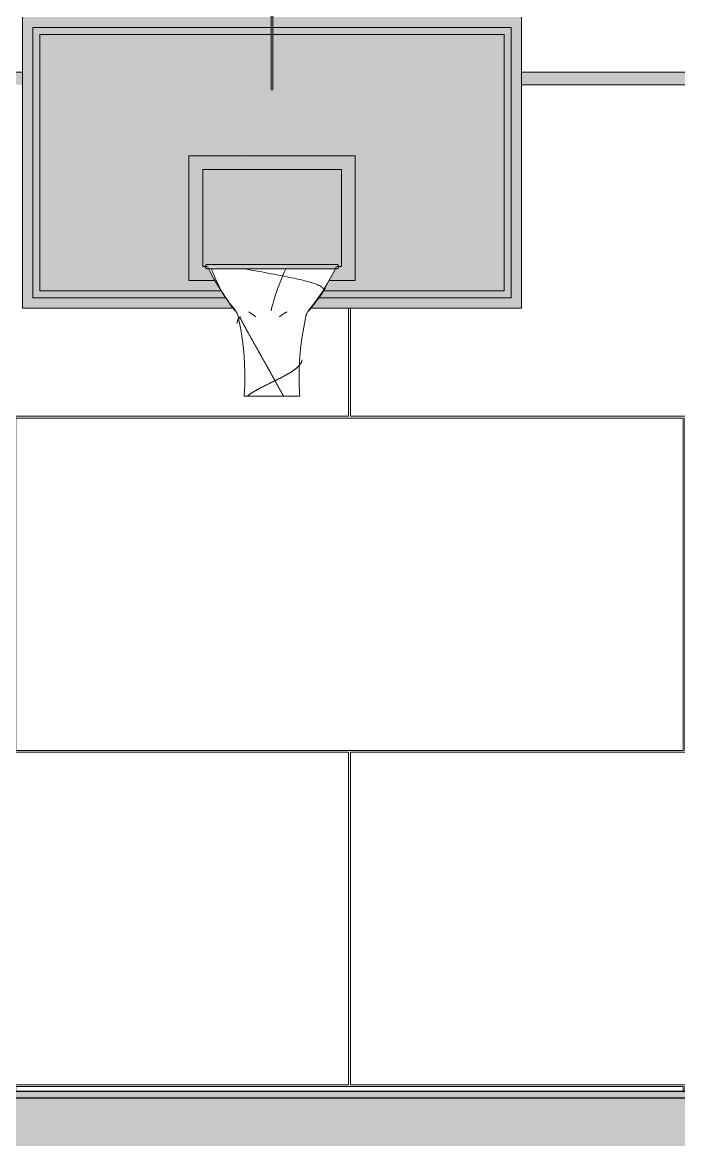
# Model space of a CAD drawing. Header units: inches. Extents: x 21380 to 98133, y -290 to 853.
# Drawn here: x 24920.6 to 25015.2, y -6 to 155.2 of the extents above; entities that cross this region are included whole.
import ezdxf

# ---------------------------------------------------------------- set-up
doc = ezdxf.new("R2010")
doc.units = ezdxf.units.IN
doc.header["$MEASUREMENT"] = 0
doc.linetypes.add('Grid Line 1_2_', pattern=[0.875, 0.5, -0.125, 0.125, -0.125])
for name, color, linetype, lineweight in [('A-FLOR', 192, 'Continuous', 9), ('A-FLOR-LEVL', 51, 'Continuous', 9), ('A-FLOR-PATT', 8, 'Continuous', 25), ('A-WALL', 113, 'Continuous', 9), ('A-WALL-PATT', 111, 'Continuous', 25), ('C-TOPO', 7, 'Continuous', 9), ('Q-SPCQ', 91, 'Continuous', 9), ('S-BEAM', 12, 'Continuous', 9)]:
    doc.layers.add(name, color=color, linetype=linetype, lineweight=lineweight)

# ---------------------------------------------------------------- blocks, each defined once
blk = doc.blocks.new('Struct_Xcel_Sports Complex_rvt-1-Building Section - East_West looking North')
at = {"layer": 'A-FLOR-PATT', "lineweight": 9}
h = blk.add_hatch(dxfattribs=at)
h.set_pattern_fill('FP_8', style=0, pattern_type=2)
h.set_pattern_definition([(50, (22097.104, 100.19), (55.0854, -4.81984), [5.76, -63.36]), (355, (22097.104, 100.19), (-10.6557, 57.7685), [4.608, -50.688]), (100.451, (22101.695, 99.787), (44.4295, 52.94866), [4.895, -53.848]), (46.184, (22097.104, 115.55), (81.9644, -12.7121), [8.64, -95.04]), (96.636, (22103.935, 114.49), (71.7815, 74.8124), [7.343, -80.772]), (351.184, (22097.1, 115.55), (71.782, 74.8124), [6.912, -76.032]), (21, (22104.784, 111.71), (45.84207, -30.92146), [5.76, -63.36]), (326, (22104.784, 111.71), (18.6871, 55.6915), [4.608, -50.688]), (71.451, (22108.605, 109.13), (64.5289, 24.7701), [4.895, -53.848]), (37.5, (22097.104, 100.189), (0.93389, 25.56682), [2.534, -47.539, 2.534, -48.922, -50.88]), (37.5, (22097.104, 100.189), (0.93389, 25.56682), [-101.53, 2.534, -48.346]), (7.5, (22097.104, 100.19), (20.20404, 30.2913), [2.534, -26.803, 2.534, -46.387, -19.392]), (7.5, (22097.104, 100.19), (20.20404, 30.2913), [-78.259, 2.534, -16.858]), (327.5, (22079.978, 100.19), (40.99778, -1.7324), [2.534, -16.666, 2.534, -57.37, -79.488]), (327.5, (22079.978, 100.19), (40.99778, -1.7324), [-79.104, 2.534, -76.954]), (317.5, (22072.298, 100.19), (44.78888, 7.68784), [2.534, -22.426, 2.534, -37.248, -56.448]), (317.5, (22072.298, 100.19), (44.78888, 7.68784), [-64.742, 2.534, -53.914])])
h.paths.add_polyline_path([(22772.64, -6), (26273.39, -6), (26273.39, 0), (22772.64, 0), (22772.64, -1.69)], flags=0)
at = {"layer": 'A-FLOR', "color": 250, "lineweight": 25}
blk.add_line((26273.39, 0), (22772.64, 0), dxfattribs=at)
blk = doc.blocks.new('FP_1-Building Section - East_West looking North')
at = {"layer": 'Q-SPCQ', "flags": 128}
for points in [[(24952.61, 101.31), (24952.68, 102.92), (24952.69, 104.52), (24952.64, 106.13), (24952.53, 107.73), (24952.35, 109.33), (24952.1, 110.91), (24951.79, 112.49), (24951.71, 112.85)], [(24961.5, 112.85), (24961.18, 111.28), (24960.92, 109.69), (24960.72, 108.1), (24960.59, 106.5), (24960.52, 104.89), (24960.52, 103.29), (24960.58, 101.68), (24960.61, 101.31)]]:
    blk.add_lwpolyline(points, dxfattribs=at)
blk = doc.blocks.new('FP_2-Building Section - East_West looking North')
at = {"layer": 'Q-SPCQ'}
for p, q in [((24951.6, 112.04), (24951.59, 112.01)), ((24951.59, 112.01), (24951.59, 111.97)), ((24951.59, 111.97), (24951.59, 111.94)), ((24951.59, 111.94), (24951.59, 111.91)), ((24951.59, 111.91), (24951.59, 111.87)), ((24951.59, 111.87), (24951.59, 111.84)), ((24951.59, 111.84), (24951.59, 111.81)), ((24951.59, 111.81), (24951.6, 111.77)), ((24951.61, 112.11), (24951.6, 112.07)), ((24951.6, 112.07), (24951.6, 112.04)), ((24951.62, 112.14), (24951.61, 112.11)), ((24951.63, 112.17), (24951.62, 112.14)), ((24951.64, 112.21), (24951.63, 112.17)), ((24951.65, 112.24), (24951.64, 112.21)), ((24951.67, 112.27), (24951.65, 112.24)), ((24951.68, 112.31), (24951.67, 112.27)), ((24951.7, 112.34), (24951.68, 112.31)), ((24951.72, 112.37), (24951.7, 112.34)), ((24951.74, 112.41), (24951.72, 112.37)), ((24951.76, 112.44), (24951.74, 112.41)), ((24951.78, 112.47), (24951.76, 112.44)), ((24951.81, 112.51), (24951.78, 112.47)), ((24951.83, 112.54), (24951.81, 112.51)), ((24951.86, 112.57), (24951.83, 112.54)), ((24951.89, 112.61), (24951.86, 112.57)), ((24951.92, 112.64), (24951.89, 112.61)), ((24951.92, 112.77), (24951.95, 112.71)), ((24951.95, 112.67), (24951.92, 112.64)), ((24951.98, 112.71), (24951.95, 112.67)), ((24951.95, 112.71), (24951.99, 112.64)), ((24952.01, 112.74), (24951.98, 112.71)), ((24951.99, 112.64), (24952.02, 112.57)), ((24952.05, 112.77), (24952.01, 112.74)), ((24952.02, 112.57), (24952.06, 112.51)), ((24952.06, 112.51), (24952.09, 112.44)), ((24952.09, 112.44), (24952.13, 112.38)), ((24952.13, 112.38), (24952.16, 112.31)), ((24952.16, 112.31), (24952.2, 112.24)), ((24952.2, 112.24), (24952.23, 112.18)), ((24952.23, 112.18), (24952.27, 112.11)), ((24952.27, 112.11), (24952.3, 112.04)), ((24952.3, 112.04), (24952.34, 111.98)), ((24952.34, 111.98), (24952.37, 111.91)), ((24952.37, 111.91), (24952.41, 111.84)), ((24952.41, 111.84), (24952.44, 111.77)), ((24952.44, 111.77), (24952.48, 111.71)), ((24952.48, 111.71), (24952.52, 111.64)), ((24952.52, 111.64), (24952.55, 111.57)), ((24952.55, 111.57), (24952.59, 111.51)), ((24952.59, 111.51), (24952.62, 111.44)), ((24952.62, 111.44), (24952.66, 111.37)), ((24952.66, 111.37), (24952.7, 111.31)), ((24952.7, 111.31), (24952.73, 111.24)), ((24952.73, 111.24), (24952.77, 111.17)), ((24952.77, 111.17), (24952.81, 111.11)), ((24952.81, 111.11), (24952.84, 111.04)), ((24952.84, 111.04), (24952.88, 110.97)), ((24952.88, 110.97), (24952.92, 110.9)), ((24952.92, 110.9), (24952.95, 110.84)), ((24952.95, 110.84), (24952.99, 110.77)), ((24952.99, 110.77), (24953.03, 110.7)), ((24953.03, 110.7), (24953.06, 110.64)), ((24953.06, 110.64), (24953.1, 110.57)), ((24953.1, 110.57), (24953.14, 110.5)), ((24953.14, 110.5), (24953.18, 110.43)), ((24953.18, 110.43), (24953.21, 110.37)), ((24953.21, 110.37), (24953.25, 110.3)), ((24953.25, 110.3), (24953.29, 110.23)), ((24953.29, 110.23), (24953.33, 110.17)), ((24953.33, 110.17), (24953.36, 110.1)), ((24953.36, 110.1), (24953.4, 110.03)), ((24953.4, 110.03), (24953.44, 109.96)), ((24953.44, 109.96), (24953.48, 109.9)), ((24953.48, 109.9), (24953.51, 109.83)), ((24953.51, 109.83), (24953.55, 109.76)), ((24953.55, 109.76), (24953.59, 109.69)), ((24953.59, 109.69), (24953.63, 109.63)), ((24953.63, 109.63), (24953.67, 109.56)), ((24953.67, 109.56), (24953.7, 109.49)), ((24953.7, 109.49), (24953.74, 109.42)), ((24953.74, 109.42), (24953.78, 109.36)), ((24953.78, 109.36), (24953.82, 109.29)), ((24953.82, 109.29), (24953.86, 109.22)), ((24953.86, 109.22), (24953.89, 109.15)), ((24953.89, 109.15), (24953.93, 109.09)), ((24953.93, 109.09), (24953.97, 109.02)), ((24953.97, 109.02), (24954.01, 108.95)), ((24954.01, 108.95), (24954.05, 108.88)), ((24954.05, 108.88), (24954.08, 108.82)), ((24954.08, 108.82), (24954.12, 108.75)), ((24954.12, 108.75), (24954.16, 108.68)), ((24954.16, 108.68), (24954.2, 108.61)), ((24954.2, 108.61), (24954.24, 108.54)), ((24954.24, 108.54), (24954.27, 108.48)), ((24954.27, 108.48), (24954.31, 108.41)), ((24954.31, 108.41), (24954.35, 108.34)), ((24954.35, 108.34), (24954.39, 108.27)), ((24954.39, 108.27), (24954.43, 108.21)), ((24954.43, 108.21), (24954.46, 108.14)), ((24954.46, 108.14), (24954.5, 108.07)), ((24954.5, 108.07), (24954.54, 108)), ((24954.54, 108), (24954.58, 107.94)), ((24954.58, 107.94), (24954.62, 107.87)), ((24954.62, 107.87), (24954.66, 107.8)), ((24954.66, 107.8), (24954.69, 107.73)), ((24954.69, 107.73), (24954.73, 107.66)), ((24954.73, 107.66), (24954.77, 107.6)), ((24954.77, 107.6), (24954.81, 107.53)), ((24954.81, 107.53), (24954.85, 107.46)), ((24954.85, 107.46), (24954.88, 107.39)), ((24954.88, 107.39), (24954.92, 107.32)), ((24954.92, 107.32), (24954.96, 107.26)), ((24954.96, 107.26), (24955, 107.19)), ((24955, 107.19), (24955.04, 107.12)), ((24955.04, 107.12), (24955.08, 107.05)), ((24955.08, 107.05), (24955.11, 106.98)), ((24955.11, 106.98), (24955.15, 106.92)), ((24955.15, 106.92), (24955.19, 106.85)), ((24955.19, 106.85), (24955.23, 106.78)), ((24955.23, 106.78), (24955.27, 106.71)), ((24955.27, 106.71), (24955.3, 106.65)), ((24955.3, 106.65), (24955.34, 106.58)), ((24955.34, 106.58), (24955.38, 106.51)), ((24955.38, 106.51), (24955.42, 106.44)), ((24955.42, 106.44), (24955.46, 106.37)), ((24960.92, 106.45), (24960.91, 106.41)), ((24960.93, 106.52), (24960.92, 106.48)), ((24960.92, 106.48), (24960.92, 106.45)), ((24960.93, 106.55), (24960.93, 106.52)), ((24955.46, 106.37), (24955.49, 106.31)), ((24955.49, 106.31), (24955.53, 106.24)), ((24955.53, 106.24), (24955.57, 106.17)), ((24955.57, 106.17), (24955.61, 106.1)), ((24955.61, 106.1), (24955.65, 106.03)), ((24955.65, 106.03), (24955.68, 105.97)), ((24955.68, 105.97), (24955.72, 105.9)), ((24955.72, 105.9), (24955.76, 105.83)), ((24955.76, 105.83), (24955.8, 105.76)), ((24955.8, 105.76), (24955.84, 105.69)), ((24955.84, 105.69), (24955.87, 105.62)), ((24955.87, 105.62), (24955.91, 105.56)), ((24955.91, 105.56), (24955.95, 105.49)), ((24955.95, 105.49), (24955.99, 105.42)), ((24955.99, 105.42), (24956.03, 105.35)), ((24956.03, 105.35), (24956.06, 105.28)), ((24956.06, 105.28), (24956.1, 105.22)), ((24956.1, 105.22), (24956.14, 105.15)), ((24956.14, 105.15), (24956.18, 105.08)), ((24956.18, 105.08), (24956.22, 105.01)), ((24956.22, 105.01), (24956.25, 104.94)), ((24956.25, 104.94), (24956.29, 104.88)), ((24956.29, 104.88), (24956.33, 104.81)), ((24959.41, 104.81), (24959.35, 104.78)), ((24959.46, 104.85), (24959.41, 104.81)), ((24959.51, 104.88), (24959.46, 104.85)), ((24959.57, 104.92), (24959.51, 104.88)), ((24959.62, 104.95), (24959.57, 104.92)), ((24959.67, 104.99), (24959.62, 104.95)), ((24959.72, 105.02), (24959.67, 104.99)), ((24959.77, 105.06), (24959.72, 105.02)), ((24959.81, 105.09), (24959.77, 105.06)), ((24959.86, 105.13), (24959.81, 105.09)), ((24959.91, 105.16), (24959.86, 105.13)), ((24959.95, 105.2), (24959.91, 105.16)), ((24960, 105.23), (24959.95, 105.2)), ((24960.04, 105.26), (24960, 105.23)), ((24960.08, 105.3), (24960.04, 105.26)), ((24960.13, 105.33), (24960.08, 105.3)), ((24960.17, 105.37), (24960.13, 105.33)), ((24960.21, 105.4), (24960.17, 105.37)), ((24960.25, 105.44), (24960.21, 105.4)), ((24960.28, 105.47), (24960.25, 105.44)), ((24960.32, 105.51), (24960.28, 105.47)), ((24960.36, 105.54), (24960.32, 105.51)), ((24960.39, 105.58), (24960.36, 105.54)), ((24960.43, 105.61), (24960.39, 105.58)), ((24960.46, 105.65), (24960.43, 105.61)), ((24960.49, 105.68), (24960.46, 105.65)), ((24960.52, 105.72), (24960.49, 105.68)), ((24960.55, 105.75), (24960.52, 105.72)), ((24960.58, 105.79), (24960.55, 105.75)), ((24960.61, 105.82), (24960.58, 105.79)), ((24960.63, 105.86), (24960.61, 105.82)), ((24960.66, 105.89), (24960.63, 105.86)), ((24960.68, 105.93), (24960.66, 105.89)), ((24960.71, 105.96), (24960.68, 105.93)), ((24960.73, 105.99), (24960.71, 105.96)), ((24960.75, 106.03), (24960.73, 105.99)), ((24960.77, 106.06), (24960.75, 106.03)), ((24960.79, 106.1), (24960.77, 106.06)), ((24960.81, 106.13), (24960.79, 106.1)), ((24960.83, 106.17), (24960.81, 106.13)), ((24960.84, 106.2), (24960.83, 106.17)), ((24960.86, 106.24), (24960.84, 106.2)), ((24960.87, 106.27), (24960.86, 106.24)), ((24960.88, 106.31), (24960.87, 106.27)), ((24960.89, 106.34), (24960.88, 106.31)), ((24960.9, 106.38), (24960.89, 106.34)), ((24960.91, 106.41), (24960.9, 106.38)), ((24956.39, 103.21), (24956.32, 103.18)), ((24956.33, 104.81), (24956.37, 104.74)), ((24956.37, 104.74), (24956.4, 104.67)), ((24956.46, 103.25), (24956.39, 103.21)), ((24956.4, 104.67), (24956.44, 104.6)), ((24956.44, 104.6), (24956.48, 104.54)), ((24956.53, 103.28), (24956.46, 103.25)), ((24956.48, 104.54), (24956.52, 104.47)), ((24956.52, 104.47), (24956.56, 104.4)), ((24956.61, 103.32), (24956.53, 103.28)), ((24956.56, 104.4), (24956.59, 104.33)), ((24956.59, 104.33), (24956.63, 104.26)), ((24956.68, 103.35), (24956.61, 103.32)), ((24956.63, 104.26), (24956.67, 104.19)), ((24956.67, 104.19), (24956.71, 104.13)), ((24956.75, 103.39), (24956.68, 103.35)), ((24956.71, 104.13), (24956.74, 104.06)), ((24956.74, 104.06), (24956.78, 103.99)), ((24956.82, 103.42), (24956.75, 103.39)), ((24956.78, 103.99), (24956.82, 103.92)), ((24956.82, 103.92), (24956.86, 103.85)), ((24956.89, 103.46), (24956.82, 103.42)), ((24956.86, 103.85), (24956.9, 103.79)), ((24956.96, 103.49), (24956.89, 103.46)), ((24956.9, 103.79), (24956.93, 103.72)), ((24956.93, 103.72), (24956.97, 103.65)), ((24957.03, 103.53), (24956.96, 103.49)), ((24956.97, 103.65), (24957.01, 103.58)), ((24957.01, 103.58), (24957.05, 103.51)), ((24957.1, 103.56), (24957.03, 103.53)), ((24957.05, 103.51), (24957.08, 103.45)), ((24957.08, 103.45), (24957.12, 103.38)), ((24957.17, 103.59), (24957.1, 103.56)), ((24957.12, 103.38), (24957.16, 103.31)), ((24957.16, 103.31), (24957.2, 103.24)), ((24957.24, 103.63), (24957.17, 103.59)), ((24957.2, 103.24), (24957.23, 103.17)), ((24957.31, 103.66), (24957.24, 103.63)), ((24957.38, 103.7), (24957.31, 103.66)), ((24957.45, 103.73), (24957.38, 103.7)), ((24957.52, 103.77), (24957.45, 103.73)), ((24957.59, 103.8), (24957.52, 103.77)), ((24957.66, 103.84), (24957.59, 103.8)), ((24957.73, 103.87), (24957.66, 103.84)), ((24957.8, 103.91), (24957.73, 103.87)), ((24957.86, 103.94), (24957.8, 103.91)), ((24957.93, 103.98), (24957.86, 103.94)), ((24958, 104.01), (24957.93, 103.98)), ((24958.07, 104.05), (24958, 104.01)), ((24958.13, 104.08), (24958.07, 104.05)), ((24958.2, 104.12), (24958.13, 104.08)), ((24958.26, 104.15), (24958.2, 104.12)), ((24958.33, 104.19), (24958.26, 104.15)), ((24958.39, 104.22), (24958.33, 104.19)), ((24958.46, 104.26), (24958.39, 104.22)), ((24958.52, 104.29), (24958.46, 104.26)), ((24958.58, 104.33), (24958.52, 104.29)), ((24958.65, 104.36), (24958.58, 104.33)), ((24958.71, 104.4), (24958.65, 104.36)), ((24958.77, 104.43), (24958.71, 104.4)), ((24958.83, 104.46), (24958.77, 104.43)), ((24958.89, 104.5), (24958.83, 104.46)), ((24958.95, 104.53), (24958.89, 104.5)), ((24959.01, 104.57), (24958.95, 104.53)), ((24959.07, 104.6), (24959.01, 104.57)), ((24959.13, 104.64), (24959.07, 104.6)), ((24959.19, 104.67), (24959.13, 104.64)), ((24959.24, 104.71), (24959.19, 104.67)), ((24959.3, 104.74), (24959.24, 104.71)), ((24959.35, 104.78), (24959.3, 104.74)), ((24953.45, 101.61), (24953.4, 101.58)), ((24953.5, 101.65), (24953.45, 101.61)), ((24953.55, 101.68), (24953.5, 101.65)), ((24953.61, 101.72), (24953.55, 101.68)), ((24953.66, 101.75), (24953.61, 101.72)), ((24953.71, 101.79), (24953.66, 101.75)), ((24953.77, 101.82), (24953.71, 101.79)), ((24953.83, 101.86), (24953.77, 101.82)), ((24953.88, 101.89), (24953.83, 101.86)), ((24953.94, 101.93), (24953.88, 101.89)), ((24954, 101.96), (24953.94, 101.93)), ((24954.06, 102), (24954, 101.96)), ((24954.11, 102.03), (24954.06, 102)), ((24954.17, 102.06), (24954.11, 102.03)), ((24954.23, 102.1), (24954.17, 102.06)), ((24954.3, 102.13), (24954.23, 102.1)), ((24954.36, 102.17), (24954.3, 102.13)), ((24954.42, 102.2), (24954.36, 102.17)), ((24954.48, 102.24), (24954.42, 102.2)), ((24954.55, 102.27), (24954.48, 102.24)), ((24954.61, 102.31), (24954.55, 102.27)), ((24954.67, 102.34), (24954.61, 102.31)), ((24954.74, 102.38), (24954.67, 102.34)), ((24954.8, 102.41), (24954.74, 102.38)), ((24954.87, 102.45), (24954.8, 102.41)), ((24954.94, 102.48), (24954.87, 102.45)), ((24955, 102.52), (24954.94, 102.48)), ((24955.07, 102.55), (24955, 102.52)), ((24955.14, 102.59), (24955.07, 102.55)), ((24955.2, 102.62), (24955.14, 102.59)), ((24955.27, 102.66), (24955.2, 102.62)), ((24955.34, 102.69), (24955.27, 102.66)), ((24955.41, 102.73), (24955.34, 102.69)), ((24955.48, 102.76), (24955.41, 102.73)), ((24955.55, 102.79), (24955.48, 102.76)), ((24955.62, 102.83), (24955.55, 102.79)), ((24955.69, 102.86), (24955.62, 102.83)), ((24955.76, 102.9), (24955.69, 102.86)), ((24955.83, 102.93), (24955.76, 102.9)), ((24955.9, 102.97), (24955.83, 102.93)), ((24955.97, 103), (24955.9, 102.97)), ((24956.04, 103.04), (24955.97, 103)), ((24956.11, 103.07), (24956.04, 103.04)), ((24956.18, 103.11), (24956.11, 103.07)), ((24956.25, 103.14), (24956.18, 103.11)), ((24956.32, 103.18), (24956.25, 103.14)), ((24957.23, 103.17), (24957.27, 103.1)), ((24957.27, 103.1), (24957.31, 103.04)), ((24957.31, 103.04), (24957.35, 102.97)), ((24957.35, 102.97), (24957.38, 102.9)), ((24957.38, 102.9), (24957.42, 102.83)), ((24957.42, 102.83), (24957.46, 102.76)), ((24957.46, 102.76), (24957.5, 102.7)), ((24957.5, 102.7), (24957.53, 102.63)), ((24957.53, 102.63), (24957.57, 102.56)), ((24957.57, 102.56), (24957.61, 102.49)), ((24957.61, 102.49), (24957.65, 102.42)), ((24957.65, 102.42), (24957.68, 102.36)), ((24957.68, 102.36), (24957.72, 102.29)), ((24957.72, 102.29), (24957.76, 102.22)), ((24957.76, 102.22), (24957.8, 102.15)), ((24957.8, 102.15), (24957.84, 102.08)), ((24957.84, 102.08), (24957.87, 102.02)), ((24957.87, 102.02), (24957.91, 101.95)), ((24957.91, 101.95), (24957.95, 101.88)), ((24957.95, 101.88), (24957.99, 101.81)), ((24957.99, 101.81), (24958.02, 101.74)), ((24958.02, 101.74), (24958.06, 101.68)), ((24958.06, 101.68), (24958.1, 101.61)), ((24958.1, 101.61), (24958.13, 101.54)), ((24953.12, 101.37), (24953.07, 101.34)), ((24953.16, 101.4), (24953.12, 101.37)), ((24953.21, 101.44), (24953.16, 101.4)), ((24953.25, 101.47), (24953.21, 101.44)), ((24953.3, 101.51), (24953.25, 101.47)), ((24953.35, 101.54), (24953.3, 101.51)), ((24953.4, 101.58), (24953.35, 101.54)), ((24958.13, 101.54), (24958.17, 101.47)), ((24958.17, 101.47), (24958.21, 101.4)), ((24958.21, 101.4), (24958.25, 101.34))]:
    blk.add_line(p, q, dxfattribs=at)
blk = doc.blocks.new('FP_3-Building Section - East_West looking North')
at = {"layer": 'Q-SPCQ', "flags": 128}
for points in [[(24951.32, 113.66), (24950.49, 114.73), (24949.71, 115.84), (24948.97, 116.97), (24948.28, 118.14), (24947.63, 119.33), (24947.29, 120)], [(24965.92, 120), (24965.3, 118.8), (24964.63, 117.62), (24963.92, 116.46), (24963.16, 115.34), (24962.36, 114.25), (24961.89, 113.66)]]:
    blk.add_lwpolyline(points, dxfattribs=at)
blk = doc.blocks.new('FP_4-Building Section - East_West looking North')
at = {"layer": 'Q-SPCQ'}
for p, q in [((24947.87, 119.7), (24947.91, 119.59)), ((24947.91, 119.59), (24948.05, 119.21)), ((24952.91, 119.63), (24952.47, 119.71)), ((24953.35, 119.55), (24952.91, 119.63)), ((24953.79, 119.46), (24953.35, 119.55)), ((24954.23, 119.38), (24953.79, 119.46)), ((24954.68, 119.3), (24954.23, 119.38)), ((24958.54, 119.59), (24958.38, 119.21)), ((24958.6, 119.71), (24958.54, 119.59)), ((24948.05, 119.21), (24948.2, 118.84)), ((24948.2, 118.84), (24948.36, 118.47)), ((24948.36, 118.47), (24948.52, 118.11)), ((24948.52, 118.11), (24948.69, 117.75)), ((24948.69, 117.75), (24948.87, 117.38)), ((24955.13, 119.22), (24954.68, 119.3)), ((24955.58, 119.14), (24955.13, 119.22)), ((24956.02, 119.05), (24955.58, 119.14)), ((24956.47, 118.97), (24956.02, 119.05)), ((24956.9, 118.89), (24956.47, 118.97)), ((24957.34, 118.81), (24956.9, 118.89)), ((24957.77, 118.73), (24957.34, 118.81)), ((24957.77, 117.75), (24957.63, 117.38)), ((24958.19, 118.65), (24957.77, 118.73)), ((24957.91, 118.11), (24957.77, 117.75)), ((24958.06, 118.47), (24957.91, 118.11)), ((24958.22, 118.84), (24958.06, 118.47)), ((24958.6, 118.56), (24958.19, 118.65)), ((24958.38, 119.21), (24958.22, 118.84)), ((24959, 118.48), (24958.6, 118.56)), ((24959.4, 118.4), (24959, 118.48)), ((24959.78, 118.32), (24959.4, 118.4)), ((24960.15, 118.24), (24959.78, 118.32)), ((24960.5, 118.16), (24960.15, 118.24)), ((24960.85, 118.08), (24960.5, 118.16)), ((24961.18, 118), (24960.85, 118.08)), ((24961.49, 117.92), (24961.18, 118)), ((24961.79, 117.84), (24961.49, 117.92)), ((24962.07, 117.76), (24961.79, 117.84)), ((24962.33, 117.68), (24962.07, 117.76)), ((24948.87, 117.38), (24949.05, 117.03)), ((24949.05, 117.03), (24949.24, 116.67)), ((24949.24, 116.67), (24949.44, 116.32)), ((24949.44, 116.32), (24949.65, 115.97)), ((24957.24, 116.32), (24957.12, 115.97)), ((24957.36, 116.67), (24957.24, 116.32)), ((24957.49, 117.03), (24957.36, 116.67)), ((24957.63, 117.38), (24957.49, 117.03)), ((24962.58, 117.6), (24962.33, 117.68)), ((24962.81, 117.52), (24962.58, 117.6)), ((24963.02, 117.44), (24962.81, 117.52)), ((24963.21, 117.36), (24963.02, 117.44)), ((24963.38, 117.28), (24963.21, 117.36)), ((24963.54, 117.2), (24963.38, 117.28)), ((24963.67, 117.12), (24963.54, 117.2)), ((24963.87, 116.23), (24963.64, 115.89)), ((24963.79, 117.05), (24963.67, 117.12)), ((24963.88, 116.97), (24963.79, 117.05)), ((24964.09, 116.57), (24963.87, 116.23)), ((24963.95, 116.89), (24963.88, 116.97)), ((24964.01, 116.81), (24963.95, 116.89)), ((24964.04, 116.73), (24964.01, 116.81)), ((24964.06, 116.65), (24964.04, 116.73)), ((24964.04, 116.5), (24964.06, 116.58)), ((24964.06, 116.58), (24964.06, 116.65)), ((24964.31, 116.92), (24964.09, 116.57)), ((24949.65, 115.97), (24949.86, 115.62)), ((24949.86, 115.62), (24950.08, 115.28)), ((24950.08, 115.28), (24950.31, 114.94)), ((24950.31, 114.94), (24950.54, 114.6)), ((24950.54, 114.6), (24950.78, 114.27)), ((24956.71, 114.6), (24956.62, 114.27)), ((24956.8, 114.94), (24956.71, 114.6)), ((24956.9, 115.28), (24956.8, 114.94)), ((24957.01, 115.62), (24956.9, 115.28)), ((24957.12, 115.97), (24957.01, 115.62)), ((24962.67, 114.57), (24962.42, 114.25)), ((24962.92, 114.9), (24962.67, 114.57)), ((24963.16, 115.23), (24962.92, 114.9)), ((24963.4, 115.56), (24963.16, 115.23)), ((24963.64, 115.89), (24963.4, 115.56)), ((24950.78, 114.27), (24951.03, 113.94)), ((24951.03, 113.94), (24951.28, 113.61)), ((24956.54, 113.94), (24956.47, 113.61)), ((24956.62, 114.27), (24956.54, 113.94)), ((24962.16, 113.92), (24961.9, 113.61)), ((24962.42, 114.25), (24962.16, 113.92))]:
    blk.add_line(p, q, dxfattribs=at)
blk = doc.blocks.new('FP_5-Building Section - East_West looking North')
at = {"layer": 'Q-SPCQ', "flags": 128}
for points in [[(24951.71, 112.85), (24951.69, 112.93), (24951.67, 113), (24951.65, 113.08), (24951.62, 113.15), (24951.59, 113.23), (24951.55, 113.3), (24951.52, 113.37), (24951.48, 113.44), (24951.43, 113.51), (24951.39, 113.57), (24951.34, 113.64), (24951.32, 113.66)], [(24961.89, 113.66), (24961.84, 113.6), (24961.8, 113.53), (24961.75, 113.47), (24961.71, 113.4), (24961.67, 113.33), (24961.64, 113.26), (24961.61, 113.18), (24961.58, 113.11), (24961.55, 113.03), (24961.53, 112.96), (24961.51, 112.88), (24961.5, 112.85)]]:
    blk.add_lwpolyline(points, dxfattribs=at)
blk = doc.blocks.new('FP_6-Building Section - East_West looking North')
at = {"layer": 'Q-SPCQ'}
for p, q in [((24953.26, 113.45), (24953.28, 113.44)), ((24953.28, 113.44), (24953.3, 113.43)), ((24953.3, 113.43), (24953.32, 113.41)), ((24953.32, 113.41), (24953.34, 113.4)), ((24953.34, 113.4), (24953.36, 113.39)), ((24953.36, 113.39), (24953.38, 113.38)), ((24953.38, 113.38), (24953.4, 113.37)), ((24953.4, 113.37), (24953.42, 113.35)), ((24953.42, 113.35), (24953.44, 113.34)), ((24953.44, 113.34), (24953.46, 113.33)), ((24953.46, 113.33), (24953.48, 113.32)), ((24953.48, 113.32), (24953.51, 113.3)), ((24953.51, 113.3), (24953.53, 113.29)), ((24953.53, 113.29), (24953.55, 113.28)), ((24953.55, 113.28), (24953.57, 113.26)), ((24953.57, 113.26), (24953.59, 113.25)), ((24953.59, 113.25), (24953.61, 113.24)), ((24953.61, 113.24), (24953.62, 113.22)), ((24953.62, 113.22), (24953.64, 113.21)), ((24953.64, 113.21), (24953.66, 113.2)), ((24953.66, 113.2), (24953.68, 113.19)), ((24953.68, 113.19), (24953.7, 113.17)), ((24953.7, 113.17), (24953.72, 113.16)), ((24953.72, 113.16), (24953.74, 113.14)), ((24953.74, 113.14), (24953.76, 113.13)), ((24953.76, 113.13), (24953.78, 113.12)), ((24953.78, 113.12), (24953.8, 113.1)), ((24953.8, 113.1), (24953.82, 113.09)), ((24953.82, 113.09), (24953.84, 113.08)), ((24953.84, 113.08), (24953.86, 113.06)), ((24953.86, 113.06), (24953.88, 113.05)), ((24953.88, 113.05), (24953.89, 113.03)), ((24953.89, 113.03), (24953.91, 113.02)), ((24953.91, 113.02), (24953.93, 113.01)), ((24953.93, 113.01), (24953.95, 112.99)), ((24953.95, 112.99), (24953.97, 112.98)), ((24953.97, 112.98), (24953.99, 112.96)), ((24953.99, 112.96), (24954.01, 112.95)), ((24954.01, 112.95), (24954.02, 112.93)), ((24954.02, 112.93), (24954.04, 112.92)), ((24954.04, 112.92), (24954.06, 112.91)), ((24954.06, 112.91), (24954.08, 112.89)), ((24954.08, 112.89), (24954.1, 112.88)), ((24954.1, 112.88), (24954.12, 112.86)), ((24957.83, 112.89), (24957.81, 112.87)), ((24957.85, 112.9), (24957.83, 112.89)), ((24957.87, 112.91), (24957.85, 112.9)), ((24957.89, 112.93), (24957.87, 112.91)), ((24957.91, 112.94), (24957.89, 112.93)), ((24957.93, 112.96), (24957.91, 112.94)), ((24957.95, 112.97), (24957.93, 112.96)), ((24957.97, 112.98), (24957.95, 112.97)), ((24957.99, 113), (24957.97, 112.98)), ((24958.01, 113.01), (24957.99, 113)), ((24958.03, 113.02), (24958.01, 113.01)), ((24958.05, 113.04), (24958.03, 113.02)), ((24958.07, 113.05), (24958.05, 113.04)), ((24958.09, 113.06), (24958.07, 113.05)), ((24958.11, 113.08), (24958.09, 113.06)), ((24958.13, 113.09), (24958.11, 113.08)), ((24958.15, 113.1), (24958.13, 113.09)), ((24958.17, 113.12), (24958.15, 113.1)), ((24958.19, 113.13), (24958.17, 113.12)), ((24958.21, 113.14), (24958.19, 113.13)), ((24958.23, 113.16), (24958.21, 113.14)), ((24958.25, 113.17), (24958.23, 113.16)), ((24958.27, 113.18), (24958.25, 113.17)), ((24958.29, 113.2), (24958.27, 113.18)), ((24958.31, 113.21), (24958.29, 113.2)), ((24958.33, 113.22), (24958.31, 113.21)), ((24958.35, 113.23), (24958.33, 113.22)), ((24958.37, 113.25), (24958.35, 113.23)), ((24958.39, 113.26), (24958.37, 113.25)), ((24958.41, 113.27), (24958.39, 113.26)), ((24958.43, 113.28), (24958.41, 113.27)), ((24958.46, 113.3), (24958.43, 113.28)), ((24958.48, 113.31), (24958.46, 113.3)), ((24958.5, 113.32), (24958.48, 113.31)), ((24958.52, 113.33), (24958.5, 113.32)), ((24958.54, 113.34), (24958.52, 113.33)), ((24958.56, 113.36), (24958.54, 113.34)), ((24958.58, 113.37), (24958.56, 113.36)), ((24958.6, 113.38), (24958.58, 113.37)), ((24958.63, 113.39), (24958.6, 113.38)), ((24958.65, 113.4), (24958.63, 113.39)), ((24958.67, 113.42), (24958.65, 113.4)), ((24958.69, 113.43), (24958.67, 113.42)), ((24958.71, 113.44), (24958.69, 113.43)), ((24958.74, 113.45), (24958.71, 113.44)), ((24954.12, 112.86), (24954.13, 112.85)), ((24954.13, 112.85), (24954.15, 112.83)), ((24954.15, 112.83), (24954.17, 112.82)), ((24954.17, 112.82), (24954.19, 112.8)), ((24954.19, 112.8), (24954.2, 112.79)), ((24954.2, 112.79), (24954.22, 112.77)), ((24957.7, 112.79), (24957.68, 112.77)), ((24957.71, 112.8), (24957.7, 112.79)), ((24957.73, 112.82), (24957.71, 112.8)), ((24957.75, 112.83), (24957.73, 112.82)), ((24957.77, 112.85), (24957.75, 112.83)), ((24957.79, 112.86), (24957.77, 112.85)), ((24957.81, 112.87), (24957.79, 112.86))]:
    blk.add_line(p, q, dxfattribs=at)
blk = doc.blocks.new('Basketball_Backstop-Performance_Sports_Systems-3103-Ceiling_Hung - 27_-0_ to 27_-11 7_8_-652462-Building Section - East_West looking North')
at = {"layer": 'Q-SPCQ'}
h = blk.add_hatch(color=256, dxfattribs=at)
h.paths.add_polyline_path([(24956.61, 208.89), (24956.55, 209.06), (24956.55, 209.01), (24956.61, 208.9)], flags=0)
h.paths.add_polyline_path([(24956.61, 145.86), (24956.55, 208.89), (24956.49, 208.88), (24956.55, 145.88), (24956.58, 145.86)], flags=0)
for points in [[(24956.61, 145.86), (24956.72, 145.96), (24956.74, 146.07), (24956.67, 208.89), (24956.61, 208.88), (24956.61, 149.67)], [(24965.99, 120), (24966.19, 120.16), (24965.93, 120.27), (24965.49, 120.31), (24964.66, 120.26), (24961.75, 120.28), (24960.27, 120.29), (24959.58, 120.31), (24957.69, 120.26), (24955.6, 120.31), (24953.41, 120.28), (24951.5, 120.31), (24948.93, 120.3), (24947.28, 120.27), (24947.02, 120.16), (24947.28, 120), (24965.93, 120)], [(24957.61, 119.69), (24960.52, 119.71), (24961.7, 119.69), (24965.28, 119.69), (24965.93, 119.73), (24966.19, 119.84), (24965.93, 120), (24947.11, 119.91), (24947.11, 119.8), (24947.28, 119.73), (24947.78, 119.69), (24948.47, 119.74), (24951.5, 119.72), (24953.36, 119.7), (24953.63, 119.69), (24955.89, 119.73), (24957.56, 119.69)]]:
    blk.add_hatch(color=256, dxfattribs=at).paths.add_polyline_path(points, flags=0)
h = blk.add_hatch(color=256, dxfattribs=at)
h.paths.add_polyline_path([(24992.61, 114), (24992.61, 156), (24956.74, 156), (24956.74, 154.5), (24991.11, 154.5), (24991.11, 115.5), (24963.2, 115.49), (24962.18, 114), (24977.82, 114)], flags=0)
h.paths.add_polyline_path([(24925.18, 114), (24951.08, 114), (24949.91, 115.5), (24922.11, 115.5), (24922.11, 154.5), (24956.49, 154.56), (24956.49, 156), (24920.61, 156), (24920.61, 114)], flags=0)
h = blk.add_hatch(color=256, dxfattribs=at)
h.paths.add_polyline_path([(24922.11, 115.5), (24950, 115.5), (24949.19, 116.5), (24923.11, 116.5), (24923.11, 153.5), (24956.49, 153.5), (24956.49, 154.5), (24922.11, 154.5), (24922.11, 135.02)], flags=0)
h.paths.add_polyline_path([(24964.44, 115.5), (24991.11, 115.5), (24991.11, 154.5), (24956.74, 154.5), (24956.74, 153.5), (24990.11, 153.5), (24990.11, 116.5), (24963.92, 116.5), (24963.21, 115.5), (24964.22, 115.5)], flags=0)
h.paths.add_polyline_path([(24965.92, 118), (24968.61, 118), (24968.61, 136), (24944.61, 136), (24944.61, 118), (24948.41, 118.01), (24947.36, 119.72), (24947.11, 119.8), (24947.02, 119.84), (24947.11, 120), (24946.61, 120), (24946.61, 134), (24966.61, 134), (24966.61, 120), (24966.05, 119.95), (24966.19, 119.84), (24965.69, 119.58), (24964.88, 118), (24965.85, 118)], flags=0)
h = blk.add_hatch(color=256, dxfattribs=at)
h.paths.add_polyline_path([(24963.92, 116.5), (24990.11, 116.5), (24990.11, 153.5), (24956.74, 153.5), (24956.67, 145.88), (24956.55, 145.88), (24956.49, 146.07), (24956.49, 153.5), (24923.11, 153.5), (24923.11, 116.5), (24949.29, 116.5), (24948.78, 117.35), (24948.41, 118), (24944.61, 118), (24944.61, 136), (24968.61, 136), (24968.61, 118), (24964.76, 117.94), (24964.02, 116.63)], flags=0)
h.paths.add_polyline_path([(24966.61, 120), (24966.61, 134), (24946.61, 134), (24946.61, 120), (24947.11, 120.09), (24947.11, 120.2), (24947.53, 120.29), (24948.54, 120.31), (24960.51, 120.31), (24965.99, 120.24), (24966.14, 120.12), (24966.06, 120), (24966.19, 120)], flags=0)
for p, q in [((24956.49, 208.89), (24956.49, 145.46)), ((24956.74, 145.46), (24956.74, 208.89)), ((24920.61, 156), (24920.61, 114)), ((24992.61, 114), (24992.61, 156)), ((24922.11, 115.5), (24922.11, 154.5)), ((24922.11, 154.5), (24956.53, 154.5)), ((24956.53, 154.5), (24922.11, 154.5)), ((24922.11, 154.5), (24922.11, 115.5)), ((24956.53, 153.5), (24923.11, 153.5)), ((24923.11, 153.5), (24923.11, 116.5)), ((24923.11, 116.5), (24923.11, 153.5)), ((24923.11, 153.5), (24956.53, 153.5)), ((24956.69, 154.5), (24991.11, 154.5)), ((24991.11, 154.5), (24956.69, 154.5)), ((24990.11, 153.5), (24956.69, 153.5)), ((24956.69, 153.5), (24990.11, 153.5)), ((24990.11, 116.5), (24990.11, 153.5)), ((24990.11, 153.5), (24990.11, 116.5)), ((24991.11, 154.5), (24991.11, 115.5)), ((24991.11, 115.5), (24991.11, 154.5)), ((24944.61, 118), (24944.61, 136)), ((24944.61, 136), (24968.61, 136)), ((24968.61, 136), (24944.61, 136)), ((24944.61, 136), (24944.61, 118)), ((24960.22, 135.94), (24960.23, 135.94)), ((24968.61, 136), (24968.61, 118)), ((24968.61, 118), (24968.61, 136)), ((24966.61, 134), (24946.61, 134)), ((24946.61, 134), (24946.61, 120)), ((24946.61, 120), (24946.61, 134)), ((24946.61, 134), (24966.61, 134)), ((24952.99, 135.44), (24952.98, 135.44)), ((24966.61, 120), (24966.61, 134)), ((24966.61, 134), (24966.61, 120)), ((24952.99, 129.25), (24952.98, 129.25)), ((24960.22, 128.75), (24960.23, 128.75)), ((24946.61, 120), (24947.22, 120)), ((24947.22, 120), (24946.61, 120)), ((24952.11, 120.31), (24953.48, 120.31)), ((24953.36, 120.31), (24953.11, 120.31)), ((24953.11, 120.3), (24953.11, 120.31)), ((24953.48, 120.31), (24959.73, 120.31)), ((24959.73, 120.31), (24961.11, 120.31)), ((24960.11, 120.31), (24959.86, 120.31)), ((24960.11, 120.31), (24960.11, 120.3)), ((24965.99, 120), (24966.61, 120)), ((24966.61, 120), (24965.99, 120)), ((24948.41, 118), (24944.61, 118)), ((24944.61, 118), (24948.41, 118)), ((24968.61, 118), (24964.8, 118)), ((24964.8, 118), (24968.61, 118)), ((24923.11, 116.5), (24949.29, 116.5)), ((24949.29, 116.5), (24923.11, 116.5)), ((24963.92, 116.5), (24990.11, 116.5)), ((24990.11, 116.5), (24963.92, 116.5)), ((24950, 115.5), (24922.11, 115.5)), ((24922.11, 115.5), (24950, 115.5)), ((24991.11, 115.5), (24963.21, 115.5)), ((24963.21, 115.5), (24991.11, 115.5)), ((24920.61, 114), (24951.09, 114)), ((24962.13, 114), (24992.61, 114)), ((24952.61, 101.31), (24960.56, 101.31))]:
    blk.add_line(p, q, dxfattribs=at)
at = {"layer": 'Q-SPCQ', "flags": 128}
for points in [[(24946.98, 120), (24946.98, 120.01), (24946.98, 120.02), (24946.98, 120.04), (24946.99, 120.05), (24946.99, 120.06), (24946.99, 120.07), (24946.99, 120.09), (24947, 120.1), (24947, 120.11), (24947.01, 120.12), (24947.01, 120.13), (24947.02, 120.14), (24947.02, 120.16), (24947.03, 120.17), (24947.04, 120.18), (24947.04, 120.19), (24947.05, 120.2), (24947.06, 120.21), (24947.07, 120.22), (24947.08, 120.22), (24947.09, 120.23), (24947.09, 120.24), (24947.1, 120.25), (24947.11, 120.26), (24947.13, 120.26), (24947.14, 120.27), (24947.15, 120.28), (24947.16, 120.28), (24947.17, 120.29), (24947.18, 120.29), (24947.19, 120.3), (24947.2, 120.3), (24947.22, 120.3), (24947.23, 120.31), (24947.24, 120.31), (24947.25, 120.31), (24947.27, 120.31), (24947.28, 120.31), (24947.29, 120.31), (24947.29, 120.31)], [(24947.29, 119.69), (24947.28, 119.69), (24947.27, 119.69), (24947.26, 119.69), (24947.24, 119.69), (24947.23, 119.69), (24947.22, 119.7), (24947.21, 119.7), (24947.2, 119.7), (24947.18, 119.71), (24947.17, 119.71), (24947.16, 119.72), (24947.15, 119.72), (24947.14, 119.73), (24947.13, 119.74), (24947.12, 119.74), (24947.11, 119.75), (24947.1, 119.76), (24947.09, 119.77), (24947.08, 119.77), (24947.07, 119.78), (24947.06, 119.79), (24947.05, 119.8), (24947.05, 119.81), (24947.04, 119.82), (24947.03, 119.83), (24947.02, 119.84), (24947.02, 119.85), (24947.01, 119.86), (24947.01, 119.88), (24947, 119.89), (24947, 119.9), (24946.99, 119.91), (24946.99, 119.92), (24946.99, 119.93), (24946.99, 119.95), (24946.98, 119.96), (24946.98, 119.97), (24946.98, 119.98), (24946.98, 120), (24946.98, 120)], [(24965.92, 120.31), (24965.91, 120.31), (24965.89, 120.31), (24965.85, 120.31), (24965.8, 120.31), (24965.73, 120.31), (24965.65, 120.31), (24965.56, 120.31), (24965.45, 120.31), (24965.32, 120.31), (24965.18, 120.31), (24965.03, 120.31), (24964.87, 120.31), (24964.69, 120.31), (24964.5, 120.31), (24964.29, 120.31), (24964.08, 120.31), (24963.85, 120.31), (24963.61, 120.31), (24963.36, 120.31), (24963.09, 120.31), (24962.82, 120.31), (24962.54, 120.31), (24962.25, 120.31), (24961.95, 120.31), (24961.64, 120.31), (24961.32, 120.31), (24961, 120.31), (24960.66, 120.31), (24960.33, 120.31), (24959.98, 120.31), (24959.63, 120.31), (24959.28, 120.31), (24958.92, 120.31), (24958.56, 120.31), (24958.19, 120.31), (24957.82, 120.31), (24957.45, 120.31), (24957.08, 120.31), (24956.71, 120.31), (24956.33, 120.31), (24955.96, 120.31), (24955.59, 120.31), (24955.22, 120.31), (24954.86, 120.31), (24954.49, 120.31), (24954.13, 120.31), (24953.77, 120.31), (24953.42, 120.31), (24953.07, 120.31), (24952.73, 120.31), (24952.4, 120.31), (24952.07, 120.31), (24951.75, 120.31), (24951.43, 120.31), (24951.13, 120.31), (24950.83, 120.31), (24950.54, 120.31), (24950.26, 120.31), (24950, 120.31), (24949.74, 120.31), (24949.49, 120.31), (24949.26, 120.31), (24949.04, 120.31), (24948.83, 120.31), (24948.63, 120.31), (24948.44, 120.31), (24948.27, 120.31), (24948.11, 120.31), (24947.96, 120.31), (24947.83, 120.31), (24947.71, 120.31), (24947.61, 120.31), (24947.52, 120.31), (24947.45, 120.31), (24947.39, 120.31), (24947.34, 120.31), (24947.31, 120.31), (24947.3, 120.31), (24947.29, 120.31)], [(24947.29, 120.31), (24947.3, 120.31), (24947.32, 120.31), (24947.36, 120.31), (24947.41, 120.31), (24947.48, 120.31), (24947.56, 120.31), (24947.66, 120.31), (24947.77, 120.31), (24947.89, 120.31), (24948.03, 120.31), (24948.18, 120.31), (24948.35, 120.31), (24948.52, 120.31), (24948.72, 120.31), (24948.92, 120.31), (24949.14, 120.31), (24949.37, 120.31), (24949.61, 120.31), (24949.86, 120.31), (24950.12, 120.31), (24950.39, 120.31), (24950.67, 120.31), (24950.96, 120.31), (24951.27, 120.31), (24951.57, 120.31), (24951.89, 120.31), (24952.22, 120.31), (24952.55, 120.31), (24952.89, 120.31), (24953.23, 120.31), (24953.58, 120.31), (24953.94, 120.31), (24954.3, 120.31), (24954.66, 120.31), (24955.02, 120.31), (24955.39, 120.31), (24955.76, 120.31), (24956.13, 120.31), (24956.51, 120.31), (24956.88, 120.31), (24957.25, 120.31), (24957.62, 120.31), (24957.99, 120.31), (24958.36, 120.31), (24958.72, 120.31), (24959.08, 120.31), (24959.44, 120.31), (24959.79, 120.31), (24960.14, 120.31), (24960.48, 120.31), (24960.82, 120.31), (24961.15, 120.31), (24961.47, 120.31), (24961.78, 120.31), (24962.09, 120.31), (24962.38, 120.31), (24962.67, 120.31), (24962.95, 120.31), (24963.22, 120.31), (24963.47, 120.31), (24963.72, 120.31), (24963.95, 120.31), (24964.18, 120.31), (24964.39, 120.31), (24964.59, 120.31), (24964.77, 120.31), (24964.94, 120.31), (24965.1, 120.31), (24965.25, 120.31), (24965.38, 120.31), (24965.5, 120.31), (24965.6, 120.31), (24965.69, 120.31), (24965.77, 120.31), (24965.83, 120.31), (24965.87, 120.31), (24965.9, 120.31), (24965.92, 120.31), (24965.92, 120.31)], [(24947.29, 119.69), (24947.3, 119.69), (24947.32, 119.69), (24947.36, 119.69), (24947.41, 119.69), (24947.48, 119.69), (24947.56, 119.69), (24947.66, 119.69), (24947.77, 119.69), (24947.89, 119.69), (24948.03, 119.69), (24948.18, 119.69), (24948.35, 119.69), (24948.52, 119.69), (24948.72, 119.69), (24948.92, 119.69), (24949.14, 119.69), (24949.37, 119.69), (24949.61, 119.69), (24949.86, 119.69), (24950.12, 119.69), (24950.39, 119.69), (24950.67, 119.69), (24950.96, 119.69), (24951.27, 119.69), (24951.57, 119.69), (24951.89, 119.69), (24952.22, 119.69), (24952.55, 119.69), (24952.89, 119.69), (24953.23, 119.69), (24953.58, 119.69), (24953.94, 119.69), (24954.3, 119.69), (24954.66, 119.69), (24955.02, 119.69), (24955.39, 119.69), (24955.76, 119.69), (24956.13, 119.69), (24956.51, 119.69), (24956.88, 119.69), (24957.25, 119.69), (24957.62, 119.69), (24957.99, 119.69), (24958.36, 119.69), (24958.72, 119.69), (24959.08, 119.69), (24959.44, 119.69), (24959.79, 119.69), (24960.14, 119.69), (24960.48, 119.69), (24960.82, 119.69), (24961.15, 119.69), (24961.47, 119.69), (24961.78, 119.69), (24962.09, 119.69), (24962.38, 119.69), (24962.67, 119.69), (24962.95, 119.69), (24963.22, 119.69), (24963.47, 119.69), (24963.72, 119.69), (24963.95, 119.69), (24964.18, 119.69), (24964.39, 119.69), (24964.59, 119.69), (24964.77, 119.69), (24964.94, 119.69), (24965.1, 119.69), (24965.25, 119.69), (24965.38, 119.69), (24965.5, 119.69), (24965.6, 119.69), (24965.69, 119.69), (24965.77, 119.69), (24965.83, 119.69), (24965.87, 119.69), (24965.9, 119.69), (24965.92, 119.69), (24965.92, 119.69)], [(24947.52, 119.69), (24947.45, 119.69), (24947.39, 119.69), (24947.34, 119.69), (24947.31, 119.69), (24947.3, 119.69), (24947.29, 119.69)], [(24965.92, 119.69), (24965.91, 119.69), (24965.89, 119.69), (24965.85, 119.69), (24965.8, 119.69), (24965.73, 119.69), (24965.65, 119.69)], [(24965.92, 120.31), (24965.93, 120.31), (24965.94, 120.31), (24965.96, 120.31), (24965.97, 120.31), (24965.98, 120.31), (24965.99, 120.3), (24966.01, 120.3), (24966.02, 120.3), (24966.03, 120.29), (24966.04, 120.29), (24966.05, 120.28), (24966.06, 120.28), (24966.07, 120.27), (24966.09, 120.26), (24966.1, 120.26), (24966.11, 120.25), (24966.12, 120.24), (24966.13, 120.23), (24966.13, 120.23), (24966.14, 120.22), (24966.15, 120.21), (24966.16, 120.2), (24966.17, 120.19), (24966.18, 120.18), (24966.18, 120.17), (24966.19, 120.16), (24966.19, 120.15), (24966.2, 120.14), (24966.21, 120.12), (24966.21, 120.11), (24966.21, 120.1), (24966.22, 120.09), (24966.22, 120.08), (24966.22, 120.07), (24966.23, 120.05), (24966.23, 120.04), (24966.23, 120.03), (24966.23, 120.02), (24966.23, 120), (24966.23, 120)], [(24966.23, 120), (24966.23, 119.99), (24966.23, 119.98), (24966.23, 119.96), (24966.23, 119.95), (24966.23, 119.94), (24966.22, 119.93), (24966.22, 119.91), (24966.22, 119.9), (24966.21, 119.89), (24966.21, 119.88), (24966.2, 119.87), (24966.2, 119.86), (24966.19, 119.84), (24966.18, 119.83), (24966.18, 119.82), (24966.17, 119.81), (24966.16, 119.8), (24966.15, 119.79), (24966.15, 119.78), (24966.14, 119.78), (24966.13, 119.77), (24966.12, 119.76), (24966.11, 119.75), (24966.1, 119.74), (24966.09, 119.74), (24966.08, 119.73), (24966.07, 119.72), (24966.06, 119.72), (24966.04, 119.71), (24966.03, 119.71), (24966.02, 119.7), (24966.01, 119.7), (24966, 119.7), (24965.98, 119.69), (24965.97, 119.69), (24965.96, 119.69), (24965.95, 119.69), (24965.93, 119.69), (24965.92, 119.69), (24965.92, 119.69)]]:
    blk.add_lwpolyline(points, dxfattribs=at)
at = {"layer": 'Q-SPCQ'}
for name in ['FP_3-Building Section - East_West looking North', 'FP_4-Building Section - East_West looking North', 'FP_5-Building Section - East_West looking North', 'FP_6-Building Section - East_West looking North', 'FP_2-Building Section - East_West looking North', 'FP_1-Building Section - East_West looking North']:
    blk.add_blockref(name, (0, 0), dxfattribs=at)
blk = doc.blocks.new('Girt_Z - 10_D-1223956-Building Section - East_West looking North')
at = {"layer": 'S-BEAM'}
h = blk.add_hatch(color=256, dxfattribs=at)
h.paths.add_polyline_path([(26259.39, 146.25), (26259.39, 148.06), (26256.43, 148.06), (26256.43, 146.25), (26258.7, 146.25)], flags=0)
h.paths.add_polyline_path([(25998.27, 146.25), (25998.27, 148.06), (25985.89, 148.06), (25985.89, 146.25)], flags=0)
h.paths.add_polyline_path([(25999.52, 146.25), (26017.89, 146.28), (26017.89, 148.06), (25999.52, 148.06), (25999.52, 146.26)], flags=0)
h.paths.add_polyline_path([(26244.43, 146.25), (26249.8, 146.25), (26249.8, 148.06), (26244.43, 148.06)], flags=0)
h.paths.add_polyline_path([(26019.14, 146.25), (26201.8, 146.25), (26201.8, 148.06), (26019.14, 148.06), (26019.14, 146.28)], flags=0)
h.paths.add_polyline_path([(26237.8, 146.25), (26237.8, 148.06), (26232.43, 148.06), (26232.43, 146.25)], flags=0)
h.paths.add_polyline_path([(26225.8, 146.25), (26225.8, 148.06), (26220.43, 148.06), (26220.43, 146.25), (26223.61, 146.25)], flags=0)
h.paths.add_polyline_path([(26213.8, 146.25), (26213.8, 148.06), (26208.43, 148.06), (26208.43, 146.25)], flags=0)
h.paths.add_polyline_path([(23370.39, 146.25), (23370.39, 148.06), (23090.89, 148.06), (23090.89, 146.25), (23275.82, 146.25)], flags=0)
h.paths.add_polyline_path([(23380.39, 146.25), (23483.87, 146.25), (23485.19, 148.06), (23380.39, 148.06)], flags=0)
h.paths.add_polyline_path([(23080.89, 146.25), (23080.89, 148.06), (22799.39, 148.06), (22799.39, 146.25), (23037.52, 146.25)], flags=0)
h.paths.add_polyline_path([(25968.77, 146.25), (25975.89, 146.25), (25975.89, 148.06), (25696.39, 148.06), (25696.39, 146.25), (25942.87, 146.25)], flags=0)
h.paths.add_polyline_path([(23486.3, 146.25), (23555.48, 146.25), (23554.1, 148.06), (23486.47, 148.06), (23485.14, 146.25), (23485.5, 146.25)], flags=0)
h.paths.add_polyline_path([(25686.39, 146.25), (25686.39, 148.06), (25658.17, 148), (25658.17, 146.25), (25662.13, 146.25)], flags=0)
h.paths.add_polyline_path([(25585.63, 146.25), (25586.17, 146.25), (25586.17, 148.06), (25406.89, 148.06), (25406.89, 146.25), (25585.59, 146.25)], flags=0)
h.paths.add_polyline_path([(25396.89, 146.25), (25396.89, 148.06), (25117.39, 148.06), (25117.39, 146.25), (25241.01, 146.25)], flags=0)
h.paths.add_polyline_path([(23605.87, 146.25), (23659.89, 146.25), (23659.89, 148.06), (23555.37, 148.06), (23556.75, 146.25), (23605.42, 146.25)], flags=0)
h.paths.add_polyline_path([(25107.39, 146.25), (25107.39, 148.06), (24992.61, 148), (24992.61, 146.25), (25100.64, 146.25)], flags=0)
h.paths.add_polyline_path([(24920.61, 146.25), (24920.61, 148.06), (24827.89, 148.06), (24827.89, 146.25), (24920.23, 146.25)], flags=0)
h.paths.add_polyline_path([(23669.89, 146.25), (23949.39, 146.25), (23949.39, 148.06), (23669.89, 148.06)], flags=0)
h.paths.add_polyline_path([(24817.89, 146.25), (24817.89, 148.06), (24713.34, 148.06), (24714.72, 146.25), (24749.72, 146.25)], flags=0)
h.paths.add_polyline_path([(23959.39, 146.25), (24238.89, 146.25), (24238.89, 148.06), (23959.39, 148.06)], flags=0)
h.paths.add_polyline_path([(24713.44, 146.25), (24712.07, 148.06), (24644.44, 147.98), (24643.18, 146.25), (24713.44, 146.25)], flags=0)
h.paths.add_polyline_path([(24248.89, 146.25), (24528.39, 146.25), (24528.39, 148.06), (24248.89, 148.06)], flags=0)
h.paths.add_polyline_path([(24538.39, 146.25), (24641.9, 146.25), (24643.22, 148.06), (24538.39, 148.06)], flags=0)
for p, q in [((24827.89, 148.06), (24920.61, 148.06)), ((24992.61, 148.06), (25107.39, 148.06))]:
    blk.add_line(p, q, dxfattribs=at)

msp = doc.modelspace()

# ---------------------------------------------------------------- hatches: boundary and pattern name
at = {"layer": 'A-FLOR', "lineweight": 5}
msp.add_hatch(color=256, dxfattribs=at).paths.add_polyline_path([(25802.5, 0), (26271.39, 0), (26271.39, 1), (24603.39, 1), (24603.39, 0), (25521.76, 0)], flags=0)
at = {"layer": 'A-WALL-PATT', "lineweight": 9}
h = msp.add_hatch(dxfattribs=at)
h.set_pattern_fill('FP_7', color=256, style=0, pattern_type=2)
h.set_pattern_definition([(90, (26077.26, 339.5), (-193, -193), [48, -145]), (180, (26077.26, 339.5), (-2e-14, -193), [96.25, -96.75]), (270, (25981.01, 387.5), (-193, -193), [48, -145]), (180, (26077.26, 387.5), (-2e-14, -193), [96.25, -96.75]), (270, (25980.76, 387.5), (-193, -193), [48, -145]), (180, (25980.76, 387.5), (-2e-14, -193), [96.25, -96.75]), (90, (25884.51, 339.5), (-193, -193), [48, -145]), (180, (25980.76, 339.5), (-2e-14, -193), [96.25, -96.75]), (90, (26029.26, 387.75), (-193, -193), [48, -145]), (180, (26077.51, 387.75), (-2e-14, -193), [48.25, -144.75]), (180, (26077.51, 435.75), (-2e-14, -193), [48.25, -144.75]), (90, (25932.76, 387.75), (-193, -193), [48, -145]), (180, (26029.01, 387.75), (-2e-14, -193), [96.25, -96.75]), (270, (26029.01, 435.75), (-193, -193), [48, -145]), (180, (26029.01, 435.75), (-2e-14, -193), [96.25, -96.75]), (180, (25932.51, 387.75), (-2e-14, -193), [48, -145]), (270, (25932.51, 435.75), (-193, -193), [48, -145]), (180, (25932.51, 435.75), (-2e-14, -193), [48, -145]), (90, (26077.26, 436), (-193, -193), [48, -145]), (180, (26077.26, 436), (-2e-14, -193), [96.25, -96.75]), (270, (25981.01, 484), (-193, -193), [48, -145]), (180, (26077.26, 484), (-2e-14, -193), [96.25, -96.75]), (270, (25980.76, 484), (-193, -193), [48, -145]), (180, (25980.76, 484), (-2e-14, -193), [96.25, -96.75]), (270, (25884.51, 484), (-193, -193), [48, -145]), (180, (25980.76, 436), (-2e-14, -193), [96.25, -96.75]), (90, (26029.26, 484.25), (-193, -193), [48, -145]), (180, (26077.51, 484.25), (-2e-14, -193), [48.25, -144.75]), (180, (26077.51, 532.25), (-2e-14, -193), [48.25, -144.75]), (90, (25932.76, 484.25), (-193, -193), [48, -145]), (180, (26029.01, 484.25), (-2e-14, -193), [96.25, -96.75]), (270, (26029.01, 532.25), (-193, -193), [48, -145]), (180, (26029.01, 532.25), (-2e-14, -193), [96.25, -96.75]), (180, (25932.51, 484.25), (-2e-14, -193), [48, -145]), (270, (25932.51, 532.25), (-193, -193), [48, -145]), (180, (25932.51, 532.25), (-2e-14, -193), [48, -145])])
h.paths.add_polyline_path([(22799.39, 0), (22844.77, 0), (22844.77, 99), (22922.77, 99), (22922.77, 0), (22929.52, 0), (22929.52, 144), (23037.52, 144), (23037.52, 0), (23080.89, 0), (23080.89, 146.25), (22799.39, 146.25), (22799.39, 26.82)], flags=0)
h.paths.add_polyline_path([(25117.39, 1), (25396.89, 1), (25396.89, 146.25), (25117.39, 146.25), (25117.39, 68.96)], flags=0)
h.paths.add_polyline_path([(24960.27, 1), (25107.39, 1), (25107.39, 146.25), (24992.61, 146.25), (24992.61, 114), (24962.08, 113.93), (24961.57, 113.35), (24961.52, 113.28), (24960.68, 107.11), (24960.54, 104.58), (24960.53, 101.31), (24952.61, 101.31), (24952.64, 105.73), (24952.38, 109.05), (24951.54, 113.43), (24951.37, 113.58), (24951.05, 114), (24920.61, 114), (24920.61, 146.25), (24827.89, 146.25), (24827.89, 1)], flags=0)
h.paths.add_polyline_path([(24817.89, 1), (24817.89, 5.88), (24713.42, 146.25), (24643.15, 146.25), (24538.39, 5.46), (24538.39, 1), (24763.83, 1)], flags=0)
h.paths.add_polyline_path([(25406.89, 1), (25686.39, 1), (25686.39, 146.25), (25658.17, 146.25), (25658.17, 114), (25627.65, 113.93), (25627.16, 113.11), (25627.01, 112.5), (25626.34, 108.24), (25626.11, 104.39), (25626.1, 101.31), (25618.17, 101.31), (25618.21, 105.73), (25617.95, 109.05), (25617.11, 113.3), (25616.6, 114), (25586.17, 114), (25586.17, 146.25), (25406.89, 146.25), (25406.89, 78.56)], flags=0)
h.paths.add_polyline_path([(25971.77, 1), (25975.89, 1), (25975.89, 146.25), (25696.39, 146.25), (25696.39, 1), (25929.77, 1), (25929.77, 99), (25971.77, 99), (25971.77, 72.49)], flags=0)
h.paths.add_polyline_path([(24398.79, 1), (24528.39, 1), (24528.39, 146.25), (24248.89, 146.25), (24248.89, 1)], flags=0)
h.paths.add_polyline_path([(24118.05, 1), (24238.89, 1), (24238.89, 146.25), (23959.39, 146.25), (23959.39, 1)], flags=0)
h.paths.add_polyline_path([(23837.3, 1), (23949.39, 1), (23949.39, 146.25), (23669.89, 146.25), (23669.89, 1)], flags=0)
h.paths.add_polyline_path([(23659.89, 1), (23659.89, 5.96), (23555.45, 146.25), (23485.12, 146.25), (23380.39, 5.54), (23380.39, 1), (23605.87, 1)], flags=0)
h.paths.add_polyline_path([(23090.89, 1), (23370.39, 1), (23370.39, 146.25), (23090.89, 146.25), (23090.89, 1.77)], flags=0)
h.paths.add_polyline_path([(24538.39, 7.14), (24641.87, 146.25), (24538.39, 146.25), (24538.39, 49.77)], flags=0)
h.paths.add_polyline_path([(23380.39, 7.21), (23483.84, 146.25), (23380.39, 146.25), (23380.39, 11.37)], flags=0)
h.paths.add_polyline_path([(24817.89, 7.56), (24817.89, 146.25), (24714.69, 146.25), (24780.51, 57.79)], flags=0)
h.paths.add_polyline_path([(23659.89, 7.63), (23659.89, 146.25), (23556.72, 146.25), (23650.44, 20.32)], flags=0)
at = {"layer": 'C-TOPO'}
h = msp.add_hatch(dxfattribs=at)
h.set_pattern_fill('FP_2', color=256, style=0, pattern_type=2)
h.set_pattern_definition([(0, (22097.104, 100.19), (48, 48), [48, -48]), (0, (22097.104, 118.19), (48, 48), [48, -48]), (0, (22097.104, 136.19), (48, 48), [48, -48]), (90, (22103.104, 142.19), (-48, 48), [48, -48]), (90, (22121.104, 142.19), (-48, 48), [48, -48]), (90, (22139.104, 142.19), (-48, 48), [48, -48])])
h.paths.add_polyline_path([(25802.5, -79.81), (26363.98, -79.81), (26363.98, 0), (26283.39, 0), (26283.39, -36), (26286.39, -36), (26286.39, -48), (26268.39, -48), (26268.39, -36), (26273.39, -36), (26273.39, -6), (22772.64, -6), (22772.64, -79.81), (25521.76, -79.81)], flags=0)

# ---------------------------------------------------------------- linework, layer by layer
at = {"layer": 'A-FLOR', "lineweight": 25}
for p, q in [((23085.89, 1), (26271.39, 1)), ((26270.64, 0), (23085.89, 0))]:
    msp.add_line(p, q, dxfattribs=at)
at = {"layer": 'A-FLOR-LEVL', "linetype": 'Grid Line 1_2_'}
msp.add_line((21678.64, 0), (26557.32, 0), dxfattribs=at)
at = {"layer": 'A-WALL'}
msp.add_line((25107.39, 146.25), (24992.61, 146.25), dxfattribs=at)

# ---------------------------------------------------------------- block references
at = {"lineweight": 5}
msp.add_blockref('Struct_Xcel_Sports Complex_rvt-1-Building Section - East_West looking North', (0, 0), dxfattribs=at)
at = {"layer": 'Q-SPCQ'}
msp.add_blockref('Basketball_Backstop-Performance_Sports_Systems-3103-Ceiling_Hung - 27_-0_ to 27_-11 7_8_-652462-Building Section - East_West looking North', (0, 0), dxfattribs=at)
at = {"layer": 'S-BEAM'}
msp.add_blockref('Girt_Z - 10_D-1223956-Building Section - East_West looking North', (0, 0), dxfattribs=at)

doc.saveas('drawing.dxf')
